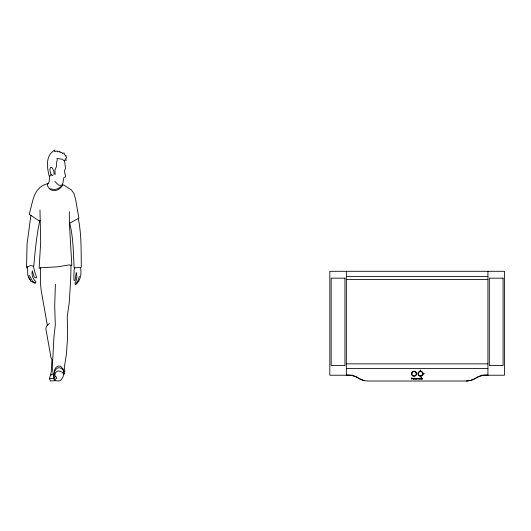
<?xml version="1.0" encoding="UTF-8"?>
<svg xmlns="http://www.w3.org/2000/svg" width="531" height="531" viewBox="0 0 531 531"><rect width="100%" height="100%" fill="white"/><g stroke="black" fill="none" stroke-linecap="round" stroke-linejoin="round"><path stroke-width="0.8" d="M69.329 211.73L69.362 222.907L71.818 265.281L68.924 264.962L57.872 266.808L40.582 267.783L40.469 283.607L41.219 290.656L47.359 325.423M71.028 265.195L70.676 279.651L69.203 302.869L67.251 316.615L67.649 335.944L66.521 353.228L64.311 367.764L64.882 371.733L64.045 371.428L63.182 368.965L60.521 366.244C57.547 364.989 55.144 367.751 54.441 370.392L54.919 375.789L56.346 377.103L56.737 378.178L54.315 380.169L57.74 381.019L60.275 380.734C62.558 378.271 64.59 374.906 64.045 371.428M55.403 284.238L54.693 305.703L55.317 324.979L53.983 336.362L52.277 368.083L54.315 380.169M51.115 174.175L49.702 176.352L49.051 182.14L47.385 184.569L47.286 185.551L49.317 188.697C53.717 192.833 60.481 189.726 62.771 184.854M416.503 374.401L416.589 373.751A2.549 2.549 0 0 0 415.846 371.946L414.704 371.282L413.383 371.282A2.549 2.549 0 0 0 412.235 375.55L413.383 376.207L414.704 376.207A2.549 2.549 0 0 0 416.503 374.408L416.589 373.744M30.884 215.374L27.041 244.194L26.55 268.036L27.585 266.821L30.659 265.527L33.765 266.303C35.159 251.13 36.48 235.691 39.818 220.664M55.37 380.734L50.399 381.019L49.542 378.849L50.053 376.32L51.666 374.368L53.087 374.089M79.305 276.312L77.898 280.985L75.283 284.696L74.931 283.189C77.008 280.076 77.32 276.173 76.252 272.635L75.13 280.156L74.426 280.6L74.028 280.282L73.855 276.22L74.141 269.695L74.732 267.87L81.283 267.285C81.097 250.997 81.548 234.556 78.296 218.473L78.9 218.122L75.641 199.59L74.055 193.729L71.38 189.892L63.946 185.16L62.532 184.795L60.421 185.432L58.377 184.974L54.859 181.403M54.733 374.84L55.29 373.027L56.877 371.415L58.749 370.864L62.379 372.271L63.866 374.488M62.532 184.795L63.932 177.427L65.578 176.969L65.678 176.173L64.616 172.422L64.556 170.577L65.486 168.327L64.722 161.988L64.218 160.78L62.2 159.247L56.963 158.437L57.295 159.824L56.326 163.853L56.532 166.243L54.925 170.245L55.184 174.493L54.023 173.743L53.877 171.208L52.39 168.101L51.58 167.325L50.624 167.517L49.96 168.772L49.96 170.776L50.823 173.664L51.892 175.562L52.556 175.562L53.107 174.792M29.49 275.456L32.378 280.999L34.973 282.777L34.701 283.229L30.911 281.264L27.758 275.031L27.585 266.821M64.218 160.78L65.021 159.864L66.322 160.428L65.525 158.663L66.647 157.886L65.738 156.141L66.236 155.782L64.258 154.574L64.165 152.941L62.333 153.632L62.16 152.556L59.824 152.43L59.943 151.182L57.58 151.866L57.487 150.963L54.567 151.654L54.905 149.981C45.447 155.238 46.874 166.873 49.091 175.748L49.702 176.352M55.543 376.545L54.116 378.059C53.777 374.461 54.248 369.676 57.813 367.791L59.99 367.844L62.173 369.052L63.521 370.764L64.171 373.638M49.416 323.386L46.363 326.412L45.878 328.862L51.056 357.974L51.919 359.487L51.268 372.005L50.458 374.913L51.666 374.368M62.306 185.658L57.54 188.863L54.64 189.514L49.317 188.697M78.296 218.473L70.902 222.575L69.362 222.907M40.582 267.783L39.108 268.427L40.695 242.116L39.984 209.937M49.542 378.849L51.056 378.397L54.069 378.576M48.155 183.534C32.935 187.217 33.154 201.534 29.185 214.232L38.803 220.67L40.303 220.65M74.732 267.87L74.174 267.956C73.258 252.909 73.378 237.496 69.667 222.841M75.495 284.39L75.973 284.35C80.772 280.295 81.741 273.213 80.46 267.325M487.923 271.295L487.923 375.225L483.675 375.284A16.242 16.229 -90 0 0 475.789 378.125A18.91 18.91 0 0 1 466.205 381.019L368.063 381.019A18.917 18.91 0 0 1 358.471 378.118A16.235 16.229 90 0 0 350.586 375.284L346.338 375.225L346.338 271.295M346.338 276.465L487.923 276.465M346.338 279.525L487.923 279.525M346.338 363.848L487.923 363.848M346.338 368.441L487.923 368.441M352.969 375.225L329.817 375.225L329.817 271.295L504.45 271.295L504.45 375.225L481.411 375.225M420.472 377.05L420.831 377.05M421.256 378.198L421.66 378.198M421.256 378.271L421.66 378.271M364.711 380.634L363.888 380.442A18.917 18.91 90 0 1 358.478 378.125A20.224 20.224 0 0 0 346.338 375.225M34.973 282.777L35.577 283.123L35.896 281.702C32.909 278.981 31.283 274.746 32.311 270.75L33.951 276.432L35.126 277.779L36.334 277.753L36.685 277.215L34.973 272.675L33.407 266.217M30.718 280.886L28.415 277.361L28.282 276.074M487.923 375.225A20.224 20.224 0 0 0 484.757 375.225L483.708 375.331A20.224 20.224 0 0 0 475.789 378.125L474.322 378.955A18.924 18.917 -90 0 1 466.205 381.019M418.494 378.616C419.43 380.521 420.28 377.163 418.494 378.616M421.84 378.616C422.822 380.448 423.2 377.242 421.84 378.616M412.866 378.391L411.492 379.167L411.492 378.012L412.866 378.391M413.815 378.776L413.39 378.915L413.815 378.776M416.589 378.776L416.158 378.915L416.589 378.776M418.382 378.875C417.021 379.784 417.087 377.309 418.382 378.875M411.95 373.187L411.95 374.309A2.164 2.164 0 0 0 413.483 375.835L414.605 375.835A2.164 2.164 0 0 0 416.131 374.309L416.131 373.187A2.164 2.164 0 0 0 414.605 371.654L413.483 371.654A2.164 2.164 0 0 0 411.95 373.187M418.461 373.187L418.461 374.309A2.164 2.164 0 0 0 419.994 375.835L421.116 375.835A2.164 2.164 0 0 0 422.643 374.309L422.643 373.187A2.164 2.164 0 0 0 421.116 371.654L419.994 371.654A2.164 2.164 0 0 0 418.461 373.187M423.406 373.784L423.864 374.149L424.216 373.691L423.751 373.339L423.406 373.784M412.939 378.815C415.322 380.043 413.603 377.295 412.939 378.815M415.707 378.815C418.07 380.03 416.41 377.295 415.707 378.815M418.919 378.636L419.304 378.802L418.919 378.636M412.381 378.384L411.937 378.264L412.381 378.384M414.844 378.663L414.426 379.167L414.426 378.271L415.182 378.258L415.561 379.167L414.844 378.663M420.306 378.663L419.895 379.167L419.895 378.271L420.652 378.258L421.03 379.167L420.306 378.663M422.809 373.744L422.809 373.744M418.428 373.466L418.428 374.023L418.003 373.744L418.428 373.466M420.552 371.196L420.273 371.62L420.831 371.62L419.895 371.282A2.549 2.549 0 0 0 418.753 375.55L419.895 376.207L421.216 376.207A2.549 2.549 0 0 0 422.357 371.946L420.552 371.196M420.831 375.875L420.552 376.293L420.273 375.875L420.831 375.875M420.572 370.87L420.127 370.525L420.472 370.061L420.937 370.412L420.585 370.877M344.951 278.171L331.171 278.171L331.171 365.56L344.951 365.56L344.951 278.171M503.089 278.171L489.317 278.171L489.317 365.56L503.089 365.56L503.089 278.171M421.66 377.972L421.256 377.972L421.256 379.167L421.66 379.167L421.66 377.972"/></g></svg>
